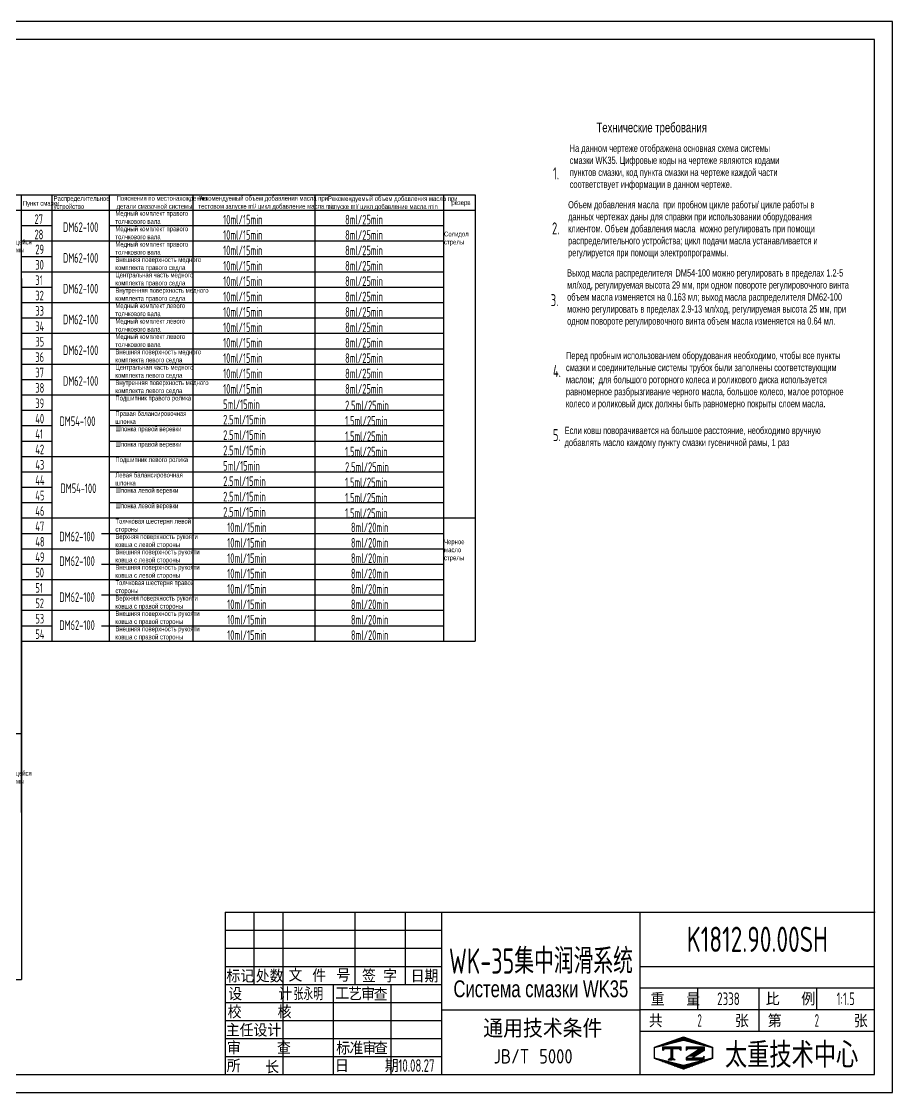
# Model space of a CAD drawing. Header units: millimetres. Extents: x 0 to 630, y 0 to 446.
# Drawn here: x 267.7 to 630, y 0 to 445.5 of the extents above; entities that cross this region are included whole.
import ezdxf
from ezdxf.enums import TextEntityAlignment as Align

# ---------------------------------------------------------------- set-up
doc = ezdxf.new("R2010")
doc.units = ezdxf.units.MM
doc.header["$LTSCALE"] = 15
for name, color, linetype in [('01', 7, 'Continuous'), ('02', 1, 'Continuous'), ('11', 3, 'Continuous'), ('THICK', 7, 'Continuous')]:
    doc.layers.add(name, color=color, linetype=linetype)
doc.styles.add('HZLIB', font='TXT', dxfattribs={"width": 0.8, "bigfont": 'hztxt.shx'})
doc.styles.get("Standard").update_dxf_attribs({"font": 'isocp', "width": 0.707, "bigfont": 'intecad.shx'})

# ---------------------------------------------------------------- blocks, each defined once
blk = doc.blocks.new('*X13')
at = {"color": 0}
for p, q in [((122.34, 4.5), (123.72, 4.5)), ((122.82, 4.8), (123.24, 4.8))]:
    blk.add_line(p, q, dxfattribs=at)
blk = doc.blocks.new('*X12')
at = {"color": 0}
for p, q in [((120.53, 7.8), (125.53, 7.8)), ((120.53, 7.5), (125.53, 7.5)), ((120.53, 7.2), (120.79, 7.2)), ((125.27, 7.2), (125.53, 7.2))]:
    blk.add_line(p, q, dxfattribs=at)
blk = doc.blocks.new('*X11')
at = {"color": 0}
for p, q in [((121.52, 9), (123.12, 9)), ((122.38, 9.3), (124.32, 9.3)), ((123.24, 9.6), (125.52, 9.6)), ((124.1, 9.9), (128.52, 9.9)), ((124.97, 10.2), (127.67, 10.2)), ((125.83, 10.5), (126.82, 10.5)), ((127.02, 9.6), (129.37, 9.6)), ((128.22, 9.3), (130.22, 9.3)), ((129.42, 9), (131.07, 9)), ((118.22, 7.8), (118.32, 7.8)), ((118.22, 7.5), (118.27, 7.5)), ((118.22, 7.2), (118.27, 7.2)), ((118.22, 6.9), (118.27, 6.9)), ((118.22, 6.6), (118.27, 6.6)), ((118.22, 6.3), (118.27, 6.3)), ((118.22, 6), (118.27, 6)), ((118.94, 8.1), (119.52, 8.1)), ((119.8, 8.4), (120.72, 8.4)), ((120.66, 8.7), (121.92, 8.7)), ((130.62, 8.7), (131.92, 8.7)), ((131.82, 8.4), (132.77, 8.4)), ((133.02, 8.1), (133.62, 8.1)), ((134.22, 7.8), (134.32, 7.8)), ((134.27, 7.5), (134.32, 7.5)), ((134.27, 7.2), (134.32, 7.2)), ((134.27, 6.9), (134.32, 6.9)), ((134.27, 6.6), (134.32, 6.6)), ((134.27, 6.3), (134.32, 6.3)), ((134.27, 6), (134.32, 6)), ((118.22, 5.7), (118.27, 5.7)), ((118.22, 5.4), (118.27, 5.4)), ((118.22, 5.1), (118.27, 5.1)), ((118.22, 4.8), (118.27, 4.8)), ((118.79, 4.5), (119.42, 4.5)), ((119.61, 4.2), (120.62, 4.2)), ((120.43, 3.9), (121.82, 3.9)), ((121.26, 3.6), (123.02, 3.6)), ((122.08, 3.3), (124.22, 3.3)), ((122.91, 3), (125.42, 3)), ((127.12, 3), (129.7, 3)), ((128.32, 3.3), (130.51, 3.3)), ((129.52, 3.6), (131.32, 3.6)), ((130.72, 3.9), (132.14, 3.9)), ((131.92, 4.2), (132.95, 4.2)), ((133.12, 4.5), (133.76, 4.5)), ((134.27, 5.7), (134.32, 5.7)), ((134.27, 5.4), (134.32, 5.4)), ((134.27, 5.1), (134.32, 5.1)), ((134.27, 4.8), (134.32, 4.8)), ((123.73, 2.7), (128.89, 2.7)), ((124.55, 2.4), (128.07, 2.4)), ((125.38, 2.1), (127.26, 2.1)), ((126.2, 1.8), (126.45, 1.8))]:
    blk.add_line(p, q, dxfattribs=at)
blk = doc.blocks.new('*X14')
at = {"color": 0}
for p, q in [((127.06, 7.8), (132.06, 7.8)), ((127.06, 7.5), (132.06, 7.5)), ((127.06, 7.2), (127.32, 7.2)), ((128.77, 6), (130.57, 6)), ((129.23, 6.3), (131.04, 6.3)), ((129.7, 6.6), (131.51, 6.6)), ((130.16, 6.9), (131.98, 6.9)), ((130.62, 7.2), (132.06, 7.2)), ((127.84, 5.4), (129.64, 5.4)), ((128.3, 5.7), (130.1, 5.7))]:
    blk.add_line(p, q, dxfattribs=at)
blk = doc.blocks.new('*X15')
at = {"color": 0}
for p, q in [((127.06, 4.8), (132.06, 4.8)), ((127.06, 4.5), (132.06, 4.5)), ((131.84, 5.1), (132.06, 5.1))]:
    blk.add_line(p, q, dxfattribs=at)
blk = doc.blocks.new('*U16')
at = {"layer": 'THICK'}
for p, q in [((-180, 45), (-180, 0)), ((-180, 45), (0, 45)), ((-172, 44.98), (-172, 45)), ((-172, 25), (-172, 45)), ((-164, 0), (-164, 45)), ((-144, 25), (-144, 45)), ((-130, 25), (-130, 45)), ((-120, 0), (-120, 45)), ((-65, 0), (-65, 45)), ((0, 0), (0, 45)), ((-180, 30), (-120, 30)), ((-65, 30), (0, 30)), ((-180, 25), (-120, 25)), ((-150, 0), (-150, 25)), ((-134, 0), (-134, 25)), ((-65, 24), (0, 24)), ((-49, 18), (-49, 24)), ((-32, 12), (-32, 24)), ((-16, 18), (-16, 24)), ((-120, 17.93), (-65, 17.93)), ((-65, 18), (0, 18)), ((-65, 12), (0, 12)), ((-180, 0), (0, 0))]:
    blk.add_line(p, q, dxfattribs=at)
at = {"layer": 'THICK', "color": 3}
for p, q in [((-180, 40), (-120, 40)), ((-180, 35), (-120, 35)), ((-180, 20), (-120, 20)), ((-180, 15), (-120, 15)), ((-180, 10), (-120, 10)), ((-61.04, 7.61), (-52.93, 10.43)), ((-60.99, 7.54), (-52.99, 9.54)), ((-52.99, 9.54), (-44.99, 7.54)), ((-52.93, 10.43), (-44.93, 7.61)), ((-61.04, 4.46), (-61.04, 7.61)), ((-60.99, 4.54), (-60.99, 7.54)), ((-58.73, 6.7), (-58.73, 7.7)), ((-58.73, 7.7), (-53.73, 7.7)), ((-58.23, 7.2), (-58.73, 6.7)), ((-54.23, 7.2), (-58.23, 7.2)), ((-56.45, 7.2), (-56.45, 4.46)), ((-56.23, 7.2), (-56.23, 4.46)), ((-55.98, 7.2), (-55.98, 4.46)), ((-53.73, 6.7), (-54.23, 7.2)), ((-53.73, 7.7), (-53.73, 6.7)), ((-52.2, 7.7), (-52.2, 6.7)), ((-52.2, 7.7), (-47.2, 7.7)), ((-52.2, 6.7), (-51.7, 7.2)), ((-48.26, 7.2), (-52.2, 4.65)), ((-51.7, 7.2), (-48.26, 7.2)), ((-47.2, 6.71), (-49.76, 5.07)), ((-47.2, 7.7), (-47.2, 6.7)), ((-44.99, 7.54), (-44.99, 4.54)), ((-44.93, 7.61), (-44.93, 4.46)), ((-180, 5), (-120, 5)), ((-52.93, 1.51), (-61.04, 4.46)), ((-52.99, 2.54), (-60.99, 4.54)), ((-56.23, 4.69), (-57.2, 4.08)), ((-57.2, 4.08), (-56.23, 4.08)), ((-56.23, 4.69), (-55.26, 4.08)), ((-55.26, 4.08), (-56.23, 4.08)), ((-44.99, 4.54), (-52.99, 2.54)), ((-44.93, 4.46), (-52.93, 1.51)), ((-52.2, 4.65), (-52.2, 4.08)), ((-52.2, 4.08), (-47.2, 4.08)), ((-49.76, 5.07), (-50.52, 4.58)), ((-47.7, 4.58), (-50.52, 4.58)), ((-47.2, 5.08), (-47.7, 4.58)), ((-47.2, 4.08), (-47.2, 5.08))]:
    blk.add_line(p, q, dxfattribs=at)
for name in ['*X11', '*X12', '*X14', '*X13', '*X15']:
    blk.add_blockref(name, (-179.26, -0.24), dxfattribs=at)
at = {"insert": (-161.08, 24.11), "char_height": 3.5, "width": 13.3184, "attachment_point": 1}
blk.add_mtext('张永明', dxfattribs=at)
at = {"layer": 'THICK', "color": 3}
for s, height, p in [('标记', 3.5, (-175.84, 27.44)), ('处数', 3.5, (-167.69, 27.44)), ('文', 3.5, (-160.55, 27.69)), ('件', 3.5, (-153.97, 27.57)), ('号', 3.5, (-147.27, 27.57)), ('日期', 3.5, (-124.75, 27.41)), ('工', 3.5, (-147.58, 22.5)), ('艺', 3.5, (-144.03, 22.5)), ('审', 3.5, (-140.42, 22.5)), ('查', 3.5, (-136.94, 22.36)), ('通用技术条件', 5, (-91.97, 12.99)), ('共          张', 3.5, (-48.72, 15.02)), ('第          张', 3.5, (-15.74, 15.02)), ('标', 3.5, (-147.32, 7.46)), ('准', 3.5, (-143.65, 7.46)), ('审', 3.5, (-140.04, 7.46)), ('查', 3.5, (-136.84, 7.46)), ('所', 3.5, (-177.7, 2.53)), ('长', 3.5, (-167.02, 2.21))]:
    blk.add_text(s, height=height, dxfattribs=at).set_placement(p, align=Align.MIDDLE)
for s, p in [('签 字', (-142.1, 25.56)), ('设     计', (-179.18, 20.57)), ('重   量', (-62.07, 19.09)), ('比   例', (-30.16, 19.17)), ('校     核', (-179.36, 15.59)), ('主任设计', (-179.87, 10.5)), ('审     查', (-179.54, 5.64)), ('日     期', (-149.6, 0.66))]:
    blk.add_text(s, height=3.5, dxfattribs=at).set_placement(p)
at = {"layer": 'THICK', "color": 3, "width": 0.8}
blk.add_text('太重技术中心', height=7, dxfattribs=at).set_placement((-41.48, 1.9))
at = {"layer": 'THICK', "color": 3, "style": 'HZLIB', "width": 0.8}
blk.add_text('JB/T 5000', height=4, dxfattribs=at).set_placement((-105.63, 3.05))
blk = doc.blocks.new('*U17')
blk.add_blockref('*U16', (0, 0))
blk = doc.blocks.new('*U20')
at = {"layer": '01'}
for points in [[(415, 292), (25, 292)], [(415, 5), (415, 292)], [(25, 5), (415, 5)]]:
    blk.add_lwpolyline(points, dxfattribs=at)
at = {"layer": '02'}
for points in [[(420, 297), (0, 297)], [(420, 0), (420, 297)], [(0, 0), (420, 0)]]:
    blk.add_lwpolyline(points, dxfattribs=at)

msp = doc.modelspace()

# ---------------------------------------------------------------- linework, layer by layer
at = {"layer": '01'}
for p, q in [((86.27, 373.39), (456.41, 373.39)), ((267.71, 116.47), (267.71, 373.39)), ((280.51, 187.79), (280.51, 373.39)), ((304.22, 373.39), (304.22, 187.79)), ((338.96, 373.39), (338.96, 187.79)), ((389.67, 373.39), (389.67, 187.79)), ((443.21, 373.39), (443.21, 187.79)), ((456.41, 373.39), (456.41, 187.79)), ((86.27, 366.99), (267.71, 366.99)), ((267.71, 366.99), (456.41, 366.99)), ((267.71, 338.63), (267.71, 46.99))]:
    msp.add_line(p, q, dxfattribs=at)
at = {"layer": '01', "color": 7, "linetype": 'Continuous'}
for p, q in [((86.27, 366.99), (267.71, 366.99)), ((267.71, 238.99), (280.51, 238.99)), ((267.71, 238.99), (436.54, 238.99)), ((267.71, 238.99), (449.16, 238.99)), ((280.51, 238.99), (456.41, 238.99)), ((267.71, 187.79), (456.41, 187.79)), ((267.71, 187.79), (280.51, 187.79)), ((86.27, 149.39), (267.71, 149.39)), ((86.27, 149.39), (267.71, 149.39)), ((99.07, 46.99), (267.71, 46.99))]:
    msp.add_line(p, q, dxfattribs=at)
at = {"layer": '01'}
msp.add_point((622.5, 75), dxfattribs=at)
at = {"layer": '02', "color": 1, "linetype": 'Continuous'}
for p, q in [((267.71, 360.59), (280.51, 360.59)), ((304.22, 360.59), (443.21, 360.59)), ((267.71, 354.19), (443.21, 354.19)), ((267.71, 354.19), (443.21, 354.19)), ((267.71, 347.79), (280.51, 347.79)), ((304.22, 347.79), (443.21, 347.79)), ((267.71, 341.39), (280.51, 341.39)), ((280.51, 341.39), (443.21, 341.39)), ((267.71, 334.99), (280.51, 334.99)), ((304.22, 334.99), (443.21, 334.99)), ((267.71, 328.59), (443.21, 328.59)), ((267.71, 322.19), (280.51, 322.19)), ((267.71, 322.19), (280.51, 322.19)), ((304.22, 322.19), (443.21, 322.19)), ((304.22, 322.19), (443.21, 322.19)), ((267.71, 315.79), (280.51, 315.79)), ((280.51, 315.79), (443.21, 315.79)), ((267.71, 309.39), (280.51, 309.39)), ((304.22, 309.39), (443.21, 309.39)), ((267.71, 302.99), (443.21, 302.99)), ((267.71, 296.59), (280.51, 296.59)), ((304.22, 296.59), (443.21, 296.59)), ((267.71, 290.19), (280.51, 290.19)), ((280.51, 290.19), (443.21, 290.19)), ((267.71, 283.79), (280.51, 283.79)), ((304.22, 283.79), (443.21, 283.79)), ((267.71, 277.39), (280.51, 277.39)), ((304.22, 277.39), (443.21, 277.39)), ((267.71, 270.99), (280.51, 270.99)), ((304.22, 270.99), (443.21, 270.99)), ((267.71, 264.59), (280.51, 264.59)), ((280.51, 264.59), (443.21, 264.59)), ((267.71, 258.19), (280.51, 258.19)), ((304.22, 258.19), (443.21, 258.19)), ((267.71, 251.79), (280.51, 251.79)), ((304.22, 251.79), (443.21, 251.79)), ((267.71, 245.39), (280.51, 245.39)), ((304.22, 245.39), (443.21, 245.39)), ((267.71, 232.59), (280.51, 232.59)), ((301.03, 232.59), (443.21, 232.59)), ((267.71, 226.19), (280.51, 226.19)), ((280.51, 226.19), (443.21, 226.19)), ((267.71, 219.79), (280.51, 219.79)), ((301.03, 219.79), (443.21, 219.79)), ((267.71, 213.39), (443.21, 213.39)), ((267.71, 206.99), (280.51, 206.99)), ((301.03, 206.99), (443.21, 206.99)), ((267.71, 200.59), (280.51, 200.59)), ((280.51, 200.59), (443.21, 200.59)), ((267.71, 194.19), (280.51, 194.19)), ((301.03, 194.19), (443.21, 194.19))]:
    msp.add_line(p, q, dxfattribs=at)

# ---------------------------------------------------------------- block references
at = {"layer": '01', "xscale": 1.5, "yscale": 1.5, "zscale": 1.5}
msp.add_blockref('*U20', (0, 0), dxfattribs=at)
at = {"layer": '01', "xscale": 1.5, "yscale": 1.5}
msp.add_blockref('*U17', (622.5, 7.5), dxfattribs=at)

# ---------------------------------------------------------------- texts
at = {"layer": '01', "attachment_point": 1}
for s, insert, char_height, width in [('{\\fArial|b0|i0|c204|p34;\\C3;Технические требования}', (506.87, 403.39), 4, 58.5113), ('{\\fArial|b0|i0|c204|p34;\\C3;Пункт смазки}', (268.29, 370.87), 2, 17.3262), ('{\\fArial|b0|i0|c204|p34;\\C3;Распределительное устройство}', (281.09, 372.88), 2, 17.3262), ('{\\fArial|b0|i0|c204|p34;\\C3;Пояснения по местонахождению детали смазочной системы}', (307.29, 372.93), 2, 30.8747), ('{\\fArial|b0|i0|c204|p34;\\C3;Рекомендуемый объем добавления масла при тестовом запуске ml/ цикл добавление масла min}', (341.31, 372.96), 2, 46.3984), ('{\\fArial|b0|i0|c204|p34;\\C3;Рекомендуемый объем добавления масла при запуске ml/ цикл добавление масла min}', (395.17, 372.83), 2, 43.6204), ('{\\fArial|b0|i0|c204|p34;\\C3;резерв}', (446.53, 371.15), 2, 17.3262), ('{\\fArial|b0|i0|c204|p34;\\C3;Медный комплект правого толчкового вала}', (306.78, 366.65), 2, 28.1131), ('{\\fArial|b0|i0|c204|p34;\\C3;Солидол вращающейся платформы}', (255.36, 358.08), 2, 7.2137), ('{\\fArial|b0|i0|c204|p34;\\C3;Медный комплект правого толчкового вала}', (306.78, 360.25), 2, 28.1131), ('{\\fArial|b0|i0|c204|p34;\\C3;Солидол стрелы}', (443.48, 358.08), 2, 7.2137), ('{\\fArial|b0|i0|c204|p34;\\C3;Медный комплект правого толчкового вала}', (306.78, 353.85), 2, 28.1131), ('{\\fArial|b0|i0|c204|p34;\\C3;Внешняя поверхность медного комплекта правого седла}', (306.78, 347.45), 2, 29.246), ('{\\fArial|b0|i0|c204|p34;\\C3;Центральная часть медного комплекта правого седла}', (306.78, 341.05), 2, 28.1131), ('{\\fArial|b0|i0|c204|p34;\\H0.57143x;\\C3;Выход масла распределителя\\H1.75x;\\C256; \\H0.57143x;\\C3;DM54-100 можно регулировать в пределах 1.2-5 мл/ход, регулируемая высота 29 мм, при одном повороте регулировочного винта объем масла изменяется на 0.163 мл; выход масла распределителя DM62-100 можно регулировать в пределах 2.9-13 мл/ход, регулируемая высота 25 мм, при одном повороте регулировочного винта объем масла изменяется на 0.64 мл.}', (494.66, 342.4), 5.25, 115.4432), ('{\\fArial|b0|i0|c204|p34;\\C3;Внутренняя поверхность медного комплекта правого седла}', (306.78, 334.65), 2, 31.2852), ('{\\fArial|b0|i0|c204|p34;\\C3;Медный комплект левого толчкового вала}', (306.78, 328.25), 2, 28.1131), ('{\\fArial|b0|i0|c204|p34;\\C3;Медный комплект левого толчкового вала}', (306.78, 321.85), 2, 28.1131), ('{\\fArial|b0|i0|c204|p34;\\C3;Медный комплект левого толчкового вала}', (306.78, 315.45), 2, 28.1131), ('{\\fArial|b0|i0|c204|p34;\\C3;Внешняя поверхность медного комплекта левого седла}', (306.78, 309.05), 2, 29.6124), ('{\\fArial|b0|i0|c204|p34;\\C3;Перед пробным использованием оборудования необходимо, чтобы все пункты смазки и соединительные системы трубок были заполнены соответствующим маслом;  для большого роторного колеса и роликового диска используется равномерное разбрызгивание черного масла, большое колесо, малое роторное колесо и роликовый диск должны быть равномерно покрыты слоем масла.}', (494.18, 308.05), 3, 115.4432), ('{\\fArial|b0|i0|c204|p34;\\C3;Центральная часть медного комплекта левого седла}', (306.78, 302.65), 2, 28.1131), ('{\\fArial|b0|i0|c204|p34;\\C3;Внутренняя поверхность медного комплекта левого седла}', (306.78, 296.25), 2, 31.0146), ('{\\fArial|b0|i0|c204|p34;\\C3;Подшипник правого ролика}', (306.78, 289.85), 2, 28.1131), ('{\\fArial|b0|i0|c204|p34;\\C3;Правая балансировочная шпонка}', (306.78, 283.45), 2, 28.1131), ('{\\fArial|b0|i0|c204|p34;\\C3;Шпонка правой веревки}', (306.78, 277.05), 2, 28.1131), ('{\\fArial|b0|i0|c204|p34;\\C3;Если ковш поворачивается на большое расстояние, необходимо вручную добавлять масло каждому пункту смазки гусеничной рамы, 1 раз}', (493.6, 276.89), 3, 115.4432), ('{\\fArial|b0|i0|c204|p34;\\C3;Шпонка правой веревки}', (306.78, 270.65), 2, 28.1131), ('{\\fArial|b0|i0|c204|p34;\\C3;Подшипник левого ролика}', (306.78, 264.25), 2, 28.1131), ('{\\fArial|b0|i0|c204|p34;\\C3;Левая балансировочная шпонка}', (306.78, 257.85), 2, 28.1131), ('{\\fArial|b0|i0|c204|p34;\\C3;Шпонка левой веревки}', (306.78, 251.45), 2, 28.1131), ('{\\fArial|b0|i0|c204|p34;\\C3;Шпонка левой веревки}', (306.78, 245.05), 2, 28.1131), ('{\\fArial|b0|i0|c204|p34;\\C3;Толчковая шестерня левой стороны}', (306.78, 238.65), 2, 28.1131), ('{\\fArial|b0|i0|c204|p34;\\C3;Верхняя поверхность рукояти ковша с левой стороны}', (306.78, 232.25), 2, 28.1131), ('{\\fArial|b0|i0|c204|p34;\\C3;Черное масло стрелы}', (443.48, 230.08), 2, 7.2137), ('{\\fArial|b0|i0|c204|p34;\\C3;Внешняя поверхность рукояти ковша с левой стороны}', (306.78, 225.85), 2, 28.1131), ('{\\fArial|b0|i0|c204|p34;\\C3;Внешняя поверхность рукояти ковша с левой стороны}', (306.78, 219.45), 2, 28.1131), ('{\\fArial|b0|i0|c204|p34;\\C3;Толчковая шестерня правой стороны}', (306.78, 213.05), 2, 28.1131), ('{\\fArial|b0|i0|c204|p34;\\C3;Верхняя поверхность рукояти ковша с правой стороны}', (306.78, 206.65), 2, 28.1131), ('{\\fArial|b0|i0|c204|p34;\\C3;Внешняя поверхность рукояти ковша с правой стороны}', (306.78, 200.25), 2, 28.1131), ('{\\fArial|b0|i0|c204|p34;\\C3;Внешняя поверхность рукояти ковша с правой стороны}', (306.78, 193.85), 2, 28.1131), ('{\\fArial|b0|i0|c204|p34;\\C3;Черное масло вращающейся платформы}', (255.36, 140.48), 2, 7.2137), ('{\\fArial|b0|i0|c204|p34;\\C3;Система смазки WK35}', (447.38, 46.66), 7, 77.3761)]:
    msp.add_mtext(s, dxfattribs=dict(at, insert=insert, char_height=char_height, width=width))
at = {"layer": '11', "color": 3, "linetype": 'Continuous', "width": 0.707}
for s, p in [('27', (273.15, 361.27)), ('DM62-100', (284.98, 357.94)), ('10ml/15min', (351.62, 361.07)), ('8ml/25min', (402.33, 361.07)), ('28', (273.15, 354.87)), ('10ml/15min', (351.62, 354.67)), ('8ml/25min', (402.33, 354.67)), ('29', (273.5, 348.69)), ('10ml/15min', (351.62, 348.27)), ('8ml/25min', (402.33, 348.27)), ('DM62-100', (284.98, 345.14)), ('30', (273.5, 342.29)), ('10ml/15min', (351.62, 341.87)), ('8ml/25min', (402.33, 341.87)), ('31', (273.5, 335.89)), ('10ml/15min', (351.62, 335.47)), ('8ml/25min', (402.33, 335.47)), ('DM62-100', (284.98, 332.34)), ('32', (273.5, 329.49)), ('10ml/15min', (351.62, 329.07)), ('8ml/25min', (402.33, 329.07)), ('33', (273.5, 323.09)), ('10ml/15min', (351.62, 322.67)), ('8ml/25min', (402.33, 322.67)), ('DM62-100', (284.98, 319.54)), ('34', (273.5, 316.69)), ('10ml/15min', (351.62, 316.27)), ('8ml/25min', (402.33, 316.27)), ('35', (273.5, 310.29)), ('10ml/15min', (351.62, 309.87)), ('8ml/25min', (402.33, 309.87)), ('36', (273.5, 303.89)), ('DM62-100', (284.98, 306.74)), ('10ml/15min', (351.62, 303.47)), ('8ml/25min', (402.33, 303.47)), ('37', (273.5, 297.49)), ('10ml/15min', (351.62, 297.07)), ('8ml/25min', (402.33, 297.07)), ('38', (273.5, 291.09)), ('DM62-100', (284.98, 293.94)), ('10ml/15min', (351.62, 290.67)), ('8ml/25min', (402.33, 290.67)), ('39', (273.5, 284.69)), ('5ml/15min', (351.62, 284.27)), ('2.5ml/25min', (402.33, 283.79)), ('40', (273.5, 278.29)), ('DM54-100', (283.57, 277.23)), ('2.5ml/15min', (351.62, 277.87)), ('1.5ml/25min', (402.33, 277.39)), ('41', (273.5, 271.89)), ('2.5ml/15min', (351.62, 271.47)), ('1.5ml/25min', (402.33, 270.99)), ('42', (273.5, 265.49)), ('2.5ml/15min', (351.62, 265.07)), ('1.5ml/25min', (402.33, 264.59)), ('43', (273.5, 259.09)), ('5ml/15min', (351.62, 258.67)), ('2.5ml/25min', (402.33, 258.19)), ('44', (273.5, 252.69)), ('2.5ml/15min', (351.62, 252.27)), ('1.5ml/25min', (402.33, 251.79)), ('45', (273.5, 246.29)), ('DM54-100', (283.95, 249.32)), ('2.5ml/15min', (351.62, 245.87)), ('1.5ml/25min', (402.33, 245.39)), ('46', (273.5, 239.89)), ('2.5ml/15min', (351.62, 239.47)), ('1.5ml/25min', (402.33, 238.99)), ('47', (273.5, 233.49)), ('10ml/15min', (353.31, 233.07)), ('8ml/20min', (404.75, 233.07)), ('DM62-100', (283.5, 229.26)), ('48', (273.5, 227.09)), ('10ml/15min', (353.31, 226.67)), ('8ml/20min', (404.75, 226.67)), ('49', (273.5, 220.69)), ('DM62-100', (283.5, 219.04)), ('10ml/15min', (353.31, 220.27)), ('8ml/20min', (404.75, 220.27)), ('50', (273.5, 214.29)), ('10ml/15min', (353.31, 213.87)), ('8ml/20min', (404.75, 213.87)), ('51', (273.5, 207.89)), ('10ml/15min', (353.31, 207.47)), ('8ml/20min', (404.75, 207.47)), ('52', (273.5, 201.49)), ('DM62-100', (283.5, 204.07)), ('10ml/15min', (353.31, 201.07)), ('8ml/20min', (404.75, 201.07)), ('53', (273.5, 195.09)), ('DM62-100', (283.5, 192.42)), ('10ml/15min', (353.31, 194.67)), ('8ml/20min', (404.75, 194.67)), ('54', (273.5, 188.69)), ('10ml/15min', (353.31, 188.27)), ('8ml/20min', (404.75, 188.27))]:
    msp.add_text(s, height=4, dxfattribs=at).set_placement(p)
at = {"layer": '11'}
for s, height, width, p, p2 in [('K1812.90.00SH', 10.5, 0.69384, (544.4, 58.5), (603.1, 58.5)), ('WK-35集中润滑系统', 10.5, 0.686888, (445.5, 49.45), (522, 49.45)), ('2338', 5.25, 0.673756, (557.06, 36.38), (566.44, 36.38)), ('1:1.5', 5.25, 0.658607, (606.71, 36.38), (614.29, 36.38)), ('2', 5.25, 0.562593, (548.85, 27.38), (550.65, 27.38)), ('2', 5.25, 0.562593, (597.6, 27.38), (599.4, 27.38)), ('10.08.27', 5.25, 0.642055, (424.5, 8.62), (439.5, 8.62))]:
    msp.add_text(s, height=height, dxfattribs=dict(at, width=width)).set_placement(p, p2, align=Align.FIT)
at = {"layer": '11', "char_height": 3, "attachment_point": 7}
for s, insert, width in [('{\\fArial|b0|i0|c204|p34;\\C3;На данном чертеже отображена основная схема системы смазки WK35. Цифровые коды на чертеже являются кодами пунктов\\fArial|b0|i0|c0|p34; \\fArial|b0|i0|c204|p34;смазки, код пункта смазки на чертеже каждой части соответствует информации в данном чертеже.}', (495.73, 375.35), 86.9007), ('{\\fArial|b0|i0|c204|p34;\\C3;Объем добавления масла  при пробном цикле работы/ цикле работы в данных чертежах даны для справки при использовании оборудования клиентом. Объем добавления масла  можно регулировать при помощи распределительного устройства; цикл подачи масла устанавливается и регулируется при помощи электропрограммы.}', (495.06, 346.9), 101.0054)]:
    msp.add_mtext(s, dxfattribs=dict(at, insert=insert, width=width))
at = {"layer": '11', "char_height": 5, "attachment_point": 7}
for s, insert in [('1.', (488.76, 379.78)), ('2.', (488.37, 356.93)), ('3.', (487.87, 327.06)), ('4.', (488.76, 297.57)), ('5.', (488.76, 270.93))]:
    msp.add_mtext(s, dxfattribs=dict(at, insert=insert))

doc.saveas('drawing.dxf')
